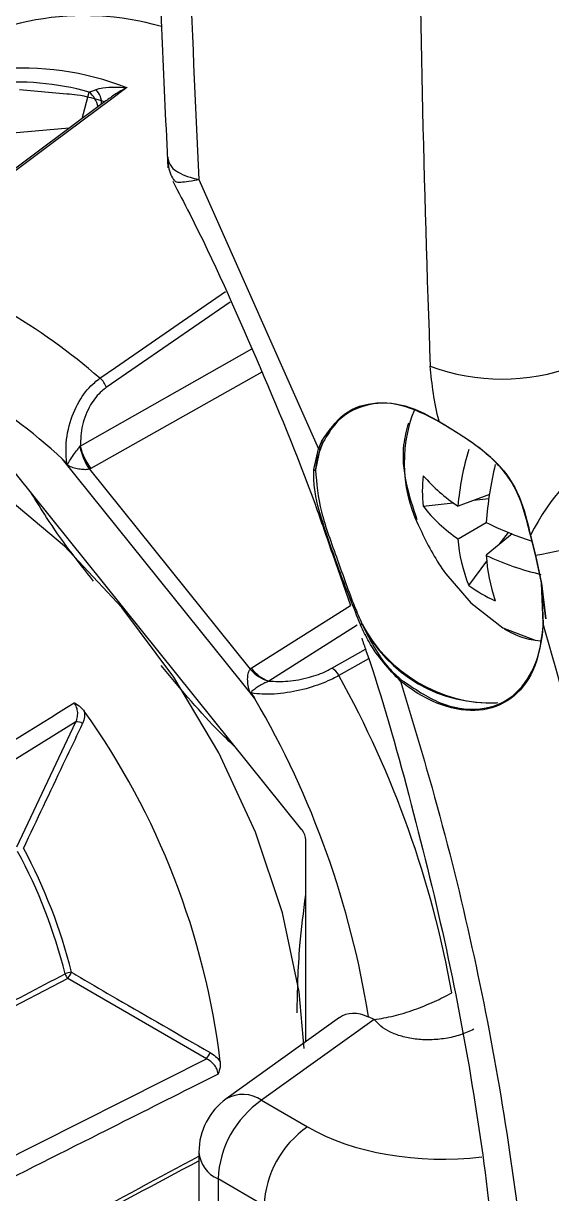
# Model space of a CAD drawing. Extents: x 7 to 113, y 1 to 87.
# Drawn here: x 12.132 to 12.616, y 3.474 to 4.545 of the extents above; entities that cross this region are included whole.
import ezdxf

# ---------------------------------------------------------------- set-up
doc = ezdxf.new("R2010")
doc.units = 0
doc.header["$MEASUREMENT"] = 0
doc.layers.add('OBJECT', color=7, linetype='CONTINUOUS')

msp = doc.modelspace()

# ---------------------------------------------------------------- linework, layer by layer
at = {"layer": 'OBJECT'}
for p, q in [((12.1287, 4.4846), (12.1721, 4.4806)), ((12.1861, 4.458), (12.1926, 4.4821)), ((12.1926, 4.4821), (12.1984, 4.4843)), ((12.2078, 4.4741), (12.0118, 4.328)), ((12.1743, 4.4492), (12.0453, 4.4377)), ((12.293, 4.402), (12.4025, 4.1556)), ((12.3218, 4.2899), (12.2083, 4.2117)), ((12.1844, 4.158), (12.3416, 4.247)), ((12.3506, 4.2259), (12.1942, 4.1375)), ((12.3875, 3.8068), (12.0752, 4.1953)), ((12.1841, 4.1576), (12.1844, 4.158)), ((12.3983, 4.1366), (12.4025, 4.1556)), ((12.4025, 4.1556), (12.4053, 4.162)), ((12.4067, 4.1616), (12.4039, 4.1553)), ((12.4055, 4.1624), (12.4053, 4.162)), ((12.4069, 4.162), (12.4067, 4.1616)), ((12.3445, 3.9268), (12.1681, 4.1462)), ((12.4039, 4.1553), (12.3998, 4.1365)), ((12.1942, 4.1375), (12.193, 4.1369)), ((12.193, 4.1369), (12.34, 3.954)), ((12.3983, 4.1366), (12.3983, 4.1363)), ((12.3998, 4.1362), (12.3998, 4.1365)), ((12.5591, 4.1139), (12.5304, 4.1031)), ((12.4984, 4.103), (12.5259, 4.1063)), ((12.5446, 4.1085), (12.5586, 4.1101)), ((12.5304, 4.0732), (12.5563, 4.0881)), ((12.58, 4.0777), (12.5563, 4.0582)), ((12.5681, 4.0679), (12.5765, 4.0791)), ((12.5967, 4.0766), (12.6014, 4.0583)), ((12.6013, 4.0586), (12.5967, 4.0766)), ((12.4153, 4.0594), (12.4318, 4.0121)), ((12.5403, 4.0306), (12.5568, 4.0527)), ((12.6068, 4.0329), (12.6013, 4.0586)), ((12.6014, 4.0583), (12.6069, 4.0324)), ((12.6065, 4.0326), (12.6066, 4.0322)), ((12.6108, 4.0001), (12.6068, 4.0329)), ((12.6069, 4.0325), (12.6108, 4.0001)), ((12.6085, 3.9962), (12.6069, 4.0325)), ((12.607, 4.032), (12.6069, 4.0324)), ((12.607, 4.032), (12.6085, 3.9954)), ((12.3411, 3.9547), (12.4318, 4.0121)), ((12.4424, 3.9953), (12.4424, 3.9954)), ((12.438, 3.9942), (12.3572, 3.943)), ((12.441, 3.9947), (12.4411, 3.9945)), ((12.4148, 3.9548), (12.4457, 3.9721)), ((12.4484, 3.9633), (12.4213, 3.9481)), ((12.34, 3.954), (12.3411, 3.9547)), ((12.3572, 3.943), (12.3567, 3.9428)), ((12.1803, 3.9057), (11.8472, 3.6989)), ((12.1262, 3.7914), (12.1803, 3.9057)), ((12.391, 3.6129), (12.391, 3.7977)), ((12.173, 3.6709), (11.8719, 3.5139)), ((12.2999, 3.5974), (12.173, 3.6709)), ((12.4219, 3.635), (12.3182, 3.5608)), ((12.4537, 3.6333), (12.3505, 3.5594)), ((12.4537, 3.6333), (12.4485, 3.6356)), ((11.9541, 3.4233), (12.2999, 3.5974)), ((12.3505, 3.5594), (12.3926, 3.5351)), ((12.2931, 3.512), (12.2931, 3.4659)), ((12.3527, 3.4632), (12.3106, 3.4875)), ((12.3106, 3.4875), (12.3106, 3.4414))]:
    msp.add_line(p, q, dxfattribs=at)
at = {"layer": 'OBJECT', "flags": 128}
for points in [[(12.2271, 4.4862), (12.2134, 4.4759), (12.1584, 4.435), (12.0154, 4.3283)], [(12.2025, 4.2202), (12.2168, 4.2301), (12.2742, 4.2697), (12.3174, 4.2995)], [(12.3896, 3.6068), (12.3848, 3.6587), (12.3696, 3.731), (12.3448, 3.8046), (12.3113, 3.8773), (12.2701, 3.9466), (12.2225, 4.0104), (12.17, 4.0666), (12.1144, 4.1133), (12.0574, 4.1492), (12.0009, 4.173), (11.9466, 4.1839), (11.8964, 4.1817), (11.8518, 4.1664), (11.8385, 4.1585)], [(12.5191, 4.0413), (12.542, 4.0146), (12.5715, 3.9918)], [(12.5715, 3.9918), (12.6011, 3.9804), (12.6058, 3.9798)]]:
    msp.add_lwpolyline(points, dxfattribs=at)
at = {"layer": 'OBJECT'}
for centre, radius, start, end in [((12.1882, 4.3013), 0.2508, 73.6712, 126.8142), ((12.1311, 4.2388), 0.2653, 68.7833, 121.4357), ((12.1245, 4.2333), 0.258, 74.6954, 115.5236), ((12.178, 4.4642), 0.0231, 10.963, 50.8337), ((12.1883, 4.4725), 0.0156, 353.2666, 49.599), ((11.8325, 3.7954), 0.5633, 48.9453, 71.0601), ((11.8246, 3.7739), 0.5066, 47.306, 72.6994), ((12.5708, 4.4075), 0.1881, 249.4908, 290.4516), ((12.1902, 4.2057), 0.0191, 18.279, 49.6808), ((12.6135, 4.1426), 0.1324, 158.4002, 208.5095), ((12.5135, 4.1805), 0.000417, 162.768, 308.8788), ((12.2385, 4.1688), 0.0556, 191.6132, 215.0971), ((12.2367, 4.1705), 0.0538, 193.4215, 217.8849), ((12.4901, 4.1252), 0.091, 156.1482, 173.082), ((12.4902, 4.1252), 0.0911, 156.4387, 172.8882), ((12.4034, 4.1565), 0.00125, 224.0347, 292.3462), ((12.4062, 4.1627), 0.0012, 220.7255, 292.0999), ((12.4064, 4.1631), 0.0012, 220.6447, 291.1464), ((12.7856, 3.9818), 0.2113, 122.203, 153.3483), ((12.7779, 4.0829), 0.2484, 163.105, 175.3399), ((12.1479, 4.1538), 0.0272, 332.7718, 333.9287), ((12.3991, 4.1376), 0.00128, 228.2684, 301.0735), ((12.3991, 4.1373), 0.00129, 228.4198, 300.4493), ((12.8685, 4.0672), 0.3129, 166.3338, 176.1655), ((12.6377, 4.117), 0.14, 174.2686, 185.7314), ((12.6151, 4.2325), 0.1546, 221.0266, 236.7737), ((12.6091, 4.1893), 0.1403, 217.956, 235.8745), ((12.6906, 4.3604), 0.3036, 243.741, 252.102), ((12.5248, 4.5012), 0.4495, 279.8135, 291.9036), ((12.6984, 4.1702), 0.2208, 204.276, 215.7186), ((12.6704, 4.0833), 0.1404, 184.1287, 202.0449), ((12.6626, 4.2826), 0.2484, 244.6625, 256.8975), ((12.7107, 4.0669), 0.1547, 183.2289, 198.9754), ((12.622, 4.1442), 0.14, 234.2716, 245.7338), ((12.6069, 4.0325), 0.000391, 105.6378, 166.354), ((12.6069, 4.0327), 0.000351, 201.3114, 279.1329), ((12.6069, 4.0323), 0.000352, 200.8199, 278.7093), ((12.4429, 3.9931), 0.00241, 101.7687, 138.5078), ((12.4429, 3.9929), 0.00239, 101.4478, 138.9112), ((12.5634, 4.0601), 0.1373, 208.1341, 270.8198), ((12.5592, 4.0535), 0.1304, 206.4867, 273.3932), ((12.6087, 3.9958), 0.000398, 113.0162, 252.8917), ((12.368, 3.9778), 0.0367, 220.4013, 252.1284), ((12.3691, 3.9762), 0.0353, 217.5296, 250.2629), ((12.4081, 3.9418), 0.0146, 25.4607, 62.7873), ((11.6047, 3.4936), 0.9345, 10.1105, 29.0977), ((12.4795, 3.9424), 0.00185, 121.1183, 164.9535), ((12.3105, 3.9618), 0.0424, 315.1305, 315.8108), ((11.6191, 3.5036), 0.8398, 9.0438, 30.2626), ((11.6209, 3.5108), 0.6968, 6.9072, 35.5041), ((12.1818, 3.8986), 0.00721, 48.7711, 102.0359), ((11.706, 3.5593), 0.4788, 13.9898, 28.4216), ((11.7061, 3.5593), 0.4847, 13.9897, 28.4216), ((12.1763, 3.6643), 0.0122, 89.5319, 117.7527), ((12.1789, 3.677), 0.00846, 192.871, 226.0798), ((12.1619, 3.6815), 0.0153, 316.4418, 341.135), ((12.2881, 3.6081), 0.016, 317.8402, 342.1163), ((12.3531, 3.512), 0.06, 125.5904, 180), ((12.4035, 3.483), 0.093, 124.7736, 177.2477), ((12.3332, 3.5338), 0.0309, 55.939, 119.1508), ((12.4456, 3.4587), 0.093, 124.7736, 177.2477), ((12.3219, 3.5141), 0.0289, 184.2742, 247.0465)]:
    msp.add_arc(centre, radius, start, end, dxfattribs=at)
for centre, major_axis, ratio, start_param, end_param in [((23.1479, 11.2893), (5.5041, 16.751), 0.560269, 2.115265, 2.169133), ((26.3732, 9.4274), (8.7039, 15.04), 0.71887, 2.225239, 2.289687), ((12.384, 3.8018), (-0.005, 0.00866), 0.577407, 3.927069, 4.974222), ((12.4536, 3.5839), (-0.0301, 0.0521), 0.57554, 5.616674, 6.339735), ((12.5269, 3.6221), (0.1899, 0.0107), 0.611383, 3.892485, 4.811125)]:
    msp.add_ellipse(centre, major_axis=major_axis, ratio=ratio, start_param=start_param, end_param=end_param, dxfattribs=at)
for points, knots in [([(12.2391, 5.2801), (12.2401, 5.2072), (12.2429, 4.9927), (12.2513, 4.7034), (12.2611, 4.4886), (12.2646, 4.4128)], [0, 0, 0, 0, 0.250071, 0.735231, 1, 1, 1, 1]), ([(12.1721, 4.4806), (12.1752, 4.4804), (12.1863, 4.4796), (12.1982, 4.4759), (12.2068, 4.4733)], [0, 0, 0, 0, 0.282735, 1, 1, 1, 1]), ([(12.1984, 4.4843), (12.2006, 4.485), (12.2062, 4.4866), (12.2159, 4.4869), (12.2234, 4.4865), (12.227, 4.4862), (12.2271, 4.4862)], [0, 0, 0, 0, 0.259147, 0.64571, 0.993121, 1, 1, 1, 1]), ([(12.2271, 4.4862), (12.227, 4.4861), (12.2233, 4.4842), (12.2168, 4.4805), (12.2106, 4.476), (12.2079, 4.474)], [0, 0, 0, 0, 0.010959, 0.556362, 1, 1, 1, 1]), ([(12.2641, 4.4231), (12.2651, 4.4193), (12.2671, 4.4117), (12.2802, 4.4053), (12.2901, 4.4027), (12.2929, 4.4021), (12.293, 4.402)], [0, 0, 0, 0, 0.422465, 0.850279, 0.994185, 1, 1, 1, 1]), ([(12.2646, 4.4224), (12.2649, 4.4167), (12.2652, 4.4091), (12.2693, 4.4029), (12.2704, 4.4012)], [0, 0, 0, 0, 0.733612, 1, 1, 1, 1]), ([(12.293, 4.402), (12.2929, 4.402), (12.2905, 4.4015), (12.2818, 4.3998), (12.2718, 4.3987), (12.2711, 4.4008), (12.2708, 4.4016)], [0, 0, 0, 0, 0.006797, 0.174799, 0.67453, 1, 1, 1, 1]), ([(12.2691, 4.4007), (12.2743, 4.3907), (12.3021, 4.3377), (12.3459, 4.2387), (12.3895, 4.1346), (12.4101, 4.0746), (12.4153, 4.0594)], [0, 0, 0, 0, 0.091076, 0.480472, 0.868949, 1, 1, 1, 1]), ([(12.5131, 4.1806), (12.5131, 4.1807), (12.5083, 4.1979), (12.5066, 4.2147), (12.5049, 4.2314)], [0, 0, 0, 0, 0.008014, 1, 1, 1, 1]), ([(12.1724, 4.1419), (12.1723, 4.1421), (12.1717, 4.1462), (12.1708, 4.1585), (12.1738, 4.1793), (12.1836, 4.2012), (12.1943, 4.2142), (12.2009, 4.219), (12.2025, 4.2202)], [0, 0, 0, 0, 0.008302, 0.15352, 0.438824, 0.698281, 0.92379, 1, 1, 1, 1]), ([(12.2083, 4.2117), (12.2069, 4.2106), (12.2015, 4.2066), (12.1928, 4.1955), (12.1854, 4.1774), (12.1847, 4.1644), (12.1844, 4.158)], [0, 0, 0, 0, 0.092744, 0.368059, 0.68841, 1, 1, 1, 1]), ([(12.4055, 4.1624), (12.4119, 4.1717), (12.4246, 4.1904), (12.4553, 4.2), (12.4862, 4.1956), (12.5056, 4.1848), (12.5131, 4.1806)], [0, 0, 0, 0, 0.276323, 0.552659, 0.828641, 1, 1, 1, 1]), ([(12.5138, 4.1801), (12.5018, 4.1863), (12.4777, 4.1987), (12.4443, 4.1974), (12.4202, 4.1838), (12.4106, 4.1681), (12.4069, 4.162)], [0, 0, 0, 0, 0.275404, 0.5508, 0.826442, 1, 1, 1, 1]), ([(12.4849, 4.179), (12.4832, 4.1726), (12.4787, 4.1562), (12.4811, 4.1255), (12.489, 4.102), (12.4928, 4.0908)], [0, 0, 0, 0, 0.252427, 0.644871, 1, 1, 1, 1]), ([(12.5131, 4.1806), (12.5265, 4.1726), (12.5494, 4.1589), (12.58, 4.1296), (12.5912, 4.1006), (12.5953, 4.0826), (12.5967, 4.0766)], [0, 0, 0, 0, 0.35693, 0.612991, 0.87017, 1, 1, 1, 1]), ([(12.5967, 4.0766), (12.5927, 4.093), (12.5855, 4.1223), (12.5544, 4.1551), (12.5286, 4.1708), (12.5158, 4.1788), (12.5138, 4.1801)], [0, 0, 0, 0, 0.350739, 0.62487, 0.939555, 1, 1, 1, 1]), ([(12.1724, 4.1419), (12.1724, 4.1418), (12.1724, 4.1418), (12.1725, 4.1417), (12.1726, 4.1416), (12.1726, 4.1416), (12.1727, 4.1416), (12.1729, 4.1418), (12.1735, 4.1427), (12.175, 4.1454), (12.1779, 4.1497), (12.1813, 4.1542), (12.1833, 4.1567), (12.1841, 4.1576)], [0, 0, 0, 0, 0.006253, 0.010875, 0.014165, 0.017467, 0.021804, 0.032031, 0.073939, 0.240402, 0.56958, 0.838899, 1, 1, 1, 1]), ([(12.1721, 4.1414), (12.171, 4.1427), (12.1697, 4.1443), (12.1684, 4.1459), (12.1681, 4.1462)], [0, 0, 0, 0, 0.813965, 1, 1, 1, 1]), ([(12.1681, 4.1462), (12.1684, 4.1459), (12.1698, 4.1445), (12.1713, 4.143), (12.1724, 4.1419)], [0, 0, 0, 0, 0.2207097, 1, 1, 1, 1]), ([(12.193, 4.1369), (12.1921, 4.1367), (12.1898, 4.1364), (12.1853, 4.1367), (12.1802, 4.1375), (12.1762, 4.1388), (12.1738, 4.1399), (12.1728, 4.1406), (12.1724, 4.141), (12.1722, 4.1413), (12.1721, 4.1414)], [0, 0, 0, 0, 0.12227, 0.317429, 0.550882, 0.808433, 0.924594, 0.96109, 0.979104, 1, 1, 1, 1]), ([(12.441, 3.9947), (12.4348, 4.0103), (12.4226, 4.041), (12.4072, 4.0851), (12.3984, 4.1153), (12.3983, 4.131), (12.3983, 4.1363)], [0, 0, 0, 0, 0.308983, 0.604098, 0.866165, 1, 1, 1, 1]), ([(12.3998, 4.1362), (12.4009, 4.1238), (12.4031, 4.0991), (12.4196, 4.0559), (12.432, 4.0195), (12.4401, 4.0007), (12.4424, 3.9954)], [0, 0, 0, 0, 0.306652, 0.614033, 0.892132, 1, 1, 1, 1]), ([(12.1966, 4.0344), (12.1816, 4.0536), (12.1612, 4.0797), (12.1444, 4.1074), (12.1399, 4.1148)], [0, 0, 0, 0, 0.733768, 1, 1, 1, 1]), ([(12.4424, 3.9953), (12.4496, 3.9809), (12.4594, 3.9612), (12.4745, 3.9477), (12.4786, 3.944)], [0, 0, 0, 0, 0.728743, 1, 1, 1, 1]), ([(12.6085, 3.9954), (12.6067, 3.9818), (12.6031, 3.9546), (12.5831, 3.9273), (12.5549, 3.9141), (12.5204, 3.9171), (12.4937, 3.9306), (12.4799, 3.9413), (12.4778, 3.9429)], [0, 0, 0, 0, 0.193241, 0.386488, 0.579566, 0.772391, 0.965024, 1, 1, 1, 1]), ([(12.4786, 3.944), (12.4905, 3.936), (12.5143, 3.9201), (12.5493, 3.9149), (12.5788, 3.9248), (12.5998, 3.9499), (12.6073, 3.9769), (12.6084, 3.9935), (12.6085, 3.9962)], [0, 0, 0, 0, 0.192566, 0.385131, 0.577738, 0.770507, 0.963513, 1, 1, 1, 1]), ([(12.6085, 2.422), (12.6363, 2.4803), (12.6925, 2.5984), (12.7324, 2.786), (12.7505, 2.9543), (12.7555, 3.0943), (12.7514, 3.2424), (12.7341, 3.4392), (12.6943, 3.6901), (12.6374, 3.8928), (12.6085, 3.9954)], [0, 0, 0, 0, 0.158308, 0.320393, 0.4075, 0.494607, 0.584228, 0.67385, 0.834938, 1, 1, 1, 1]), ([(12.4778, 3.9429), (12.4672, 3.954), (12.453, 3.969), (12.4436, 3.9892), (12.4411, 3.9945)], [0, 0, 0, 0, 0.7368912, 1, 1, 1, 1]), ([(12.5727, 3.9909), (12.5781, 3.9879), (12.5891, 3.9819), (12.6001, 3.9806), (12.6057, 3.98)], [0, 0, 0, 0, 0.491408, 1, 1, 1, 1]), ([(12.4422, 3.9822), (12.4435, 3.9785), (12.4604, 3.9305), (12.4862, 3.8377), (12.5193, 3.7049), (12.5444, 3.5734), (12.5621, 3.4456), (12.572, 3.3234), (12.5743, 3.208), (12.5691, 3.0995), (12.5567, 2.9975), (12.5374, 2.9023), (12.5112, 2.8152), (12.4788, 2.7373), (12.4408, 2.6695), (12.3969, 2.6123), (12.3575, 2.5715), (12.3305, 2.5533), (12.3221, 2.5476)], [0, 0, 0, 0, 0.0057715, 0.0742779, 0.1436979, 0.2135393, 0.2831702, 0.3519849, 0.4195578, 0.4866328, 0.554417, 0.6228685, 0.6916463, 0.7604292, 0.8289965, 0.8975493, 0.9679071, 1, 1, 1, 1]), ([(12.3276, 3.8813), (12.3213, 3.8874), (12.2965, 3.9114), (12.2747, 3.9377), (12.2584, 3.9574)], [0, 0, 0, 0, 0.2518283, 1, 1, 1, 1]), ([(12.3406, 3.9318), (12.3405, 3.932), (12.3403, 3.9322), (12.34, 3.9327), (12.3394, 3.9339), (12.3384, 3.937), (12.3377, 3.9417), (12.3377, 3.9471), (12.3385, 3.9514), (12.3396, 3.9533), (12.34, 3.954)], [0, 0, 0, 0, 0.020892, 0.038907, 0.075404, 0.191559, 0.449115, 0.682571, 0.877733, 1, 1, 1, 1]), ([(12.3572, 3.943), (12.3629, 3.9428), (12.3744, 3.9423), (12.3935, 3.9458), (12.4072, 3.9507), (12.4133, 3.9539), (12.4148, 3.9548)], [0, 0, 0, 0, 0.31159, 0.631939, 0.907256, 1, 1, 1, 1]), ([(12.3567, 3.9428), (12.3557, 3.9424), (12.353, 3.9413), (12.349, 3.939), (12.3449, 3.9364), (12.3423, 3.9342), (12.3409, 3.9332), (12.3407, 3.9326), (12.3407, 3.9325), (12.3407, 3.9325), (12.3408, 3.9324), (12.3408, 3.9323), (12.3409, 3.9323), (12.3409, 3.9322), (12.3409, 3.9322)], [0, 0, 0, 0, 0.153506, 0.380159, 0.626294, 0.875657, 0.967794, 0.976808, 0.980962, 0.984132, 0.987396, 0.990545, 0.996552, 1, 1, 1, 1]), ([(12.4213, 3.9481), (12.4195, 3.9471), (12.4122, 3.9432), (12.3961, 3.9369), (12.3729, 3.9316), (12.354, 3.9306), (12.3442, 3.9316), (12.3411, 3.9322), (12.3409, 3.9322)], [0, 0, 0, 0, 0.07621, 0.30172, 0.561177, 0.846481, 0.991698, 1, 1, 1, 1]), ([(12.4778, 3.9429), (12.4876, 3.9104), (12.5253, 3.7856), (12.5736, 3.5676), (12.6045, 3.3026), (12.6031, 3.0549), (12.5735, 2.8633), (12.5295, 2.7167), (12.4951, 2.6477), (12.4778, 2.613)], [0, 0, 0, 0, 0.062214, 0.238483, 0.419893, 0.595629, 0.776478, 0.887615, 1, 1, 1, 1]), ([(12.3445, 3.9268), (12.3442, 3.9271), (12.3429, 3.9288), (12.3416, 3.9305), (12.3406, 3.9318)], [0, 0, 0, 0, 0.1860099, 1, 1, 1, 1]), ([(12.3409, 3.9322), (12.3419, 3.9308), (12.343, 3.929), (12.3442, 3.9272), (12.3445, 3.9268)], [0, 0, 0, 0, 0.779311, 1, 1, 1, 1]), ([(11.8427, 3.7141), (11.8499, 3.7185), (11.8857, 3.7408), (11.9978, 3.8105), (12.1027, 3.8757), (12.1789, 3.9232)], [0, 0, 0, 0, 0.0639251, 0.319628, 1, 1, 1, 1]), ([(12.1789, 3.9232), (12.179, 3.9231), (12.181, 3.922), (12.1845, 3.9198), (12.187, 3.9168), (12.1881, 3.9155)], [0, 0, 0, 0, 0.012924, 0.582055, 1, 1, 1, 1]), ([(12.1803, 3.9057), (12.1807, 3.9065), (12.1817, 3.9088), (12.1823, 3.9129), (12.1817, 3.9178), (12.1802, 3.9212), (12.1791, 3.9229), (12.1789, 3.9232)], [0, 0, 0, 0, 0.164096, 0.433229, 0.690428, 0.942561, 1, 1, 1, 1]), ([(12.1881, 3.9155), (12.1882, 3.9148), (12.1885, 3.912), (12.1881, 3.9079), (12.187, 3.9051), (12.1865, 3.9041)], [0, 0, 0, 0, 0.165829, 0.685381, 1, 1, 1, 1]), ([(12.1865, 3.9041), (12.1853, 3.9016), (12.1793, 3.8891), (12.1611, 3.8509), (12.1444, 3.8155), (12.1323, 3.79)], [0, 0, 0, 0, 0.065604, 0.328017, 1, 1, 1, 1]), ([(12.383, 3.6393), (12.3834, 3.6597), (12.3842, 3.6949), (12.389, 3.732), (12.391, 3.7476)], [0, 0, 0, 0, 0.578527, 1, 1, 1, 1]), ([(11.8696, 3.518), (11.872, 3.5193), (11.8843, 3.5257), (11.9358, 3.5525), (12.0337, 3.6036), (12.1217, 3.6496), (12.1706, 3.6751)], [0, 0, 0, 0, 0.024416, 0.122079, 0.512732, 1, 1, 1, 1]), ([(12.1764, 3.6765), (12.1791, 3.6749), (12.1929, 3.6668), (12.2351, 3.6422), (12.2747, 3.6195), (12.3033, 3.6032)], [0, 0, 0, 0, 0.0656014, 0.3280151, 1, 1, 1, 1]), ([(12.4537, 3.6333), (12.4595, 3.6342), (12.4705, 3.6359), (12.4903, 3.642), (12.5089, 3.6495), (12.5196, 3.655), (12.5247, 3.6577)], [0, 0, 0, 0, 0.279795, 0.528307, 0.773253, 1, 1, 1, 1]), ([(12.5448, 3.6243), (12.5409, 3.6225), (12.5329, 3.6188), (12.5191, 3.6157), (12.5049, 3.6144), (12.4913, 3.6151), (12.4786, 3.6176), (12.468, 3.6217), (12.4593, 3.6269), (12.4556, 3.6311), (12.4537, 3.6333)], [0, 0, 0, 0, 0.134539, 0.269903, 0.400285, 0.530276, 0.653313, 0.775196, 0.888139, 1, 1, 1, 1]), ([(12.3033, 3.6032), (12.3036, 3.603), (12.3058, 3.6017), (12.3092, 3.599), (12.3116, 3.5959), (12.3126, 3.5946)], [0, 0, 0, 0, 0.086622, 0.616352, 1, 1, 1, 1]), ([(12.3108, 3.5834), (12.3106, 3.5843), (12.3103, 3.5866), (12.3084, 3.5903), (12.3051, 3.5942), (12.302, 3.5963), (12.3002, 3.5972), (12.2999, 3.5974)], [0, 0, 0, 0, 0.164479, 0.417758, 0.679381, 0.954768, 1, 1, 1, 1]), ([(12.3126, 3.5946), (12.3126, 3.5931), (12.3126, 3.5895), (12.3115, 3.5856), (12.3108, 3.5834), (12.3108, 3.5834)], [0, 0, 0, 0, 0.4179225, 0.98707, 1, 1, 1, 1]), ([(12.3108, 3.5834), (12.3042, 3.5801), (12.2679, 3.5618), (12.1515, 3.5033), (12.0416, 3.4481), (11.9615, 3.4079)], [0, 0, 0, 0, 0.056183, 0.311886, 1, 1, 1, 1]), ([(11.9586, 3.3257), (11.992, 3.3435), (12.1035, 3.4029), (12.215, 3.4624), (12.2931, 3.504)], [0, 0, 0, 0, 0.2996579, 1, 1, 1, 1]), ([(11.9615, 3.3312), (11.969, 3.3352), (12.0062, 3.355), (12.1167, 3.414), (12.2198, 3.469), (12.2931, 3.5081)], [0, 0, 0, 0, 0.067336, 0.336684, 1, 1, 1, 1])]:
    msp.add_open_spline(points, degree=3, knots=knots, dxfattribs=at)

doc.saveas('drawing.dxf')
